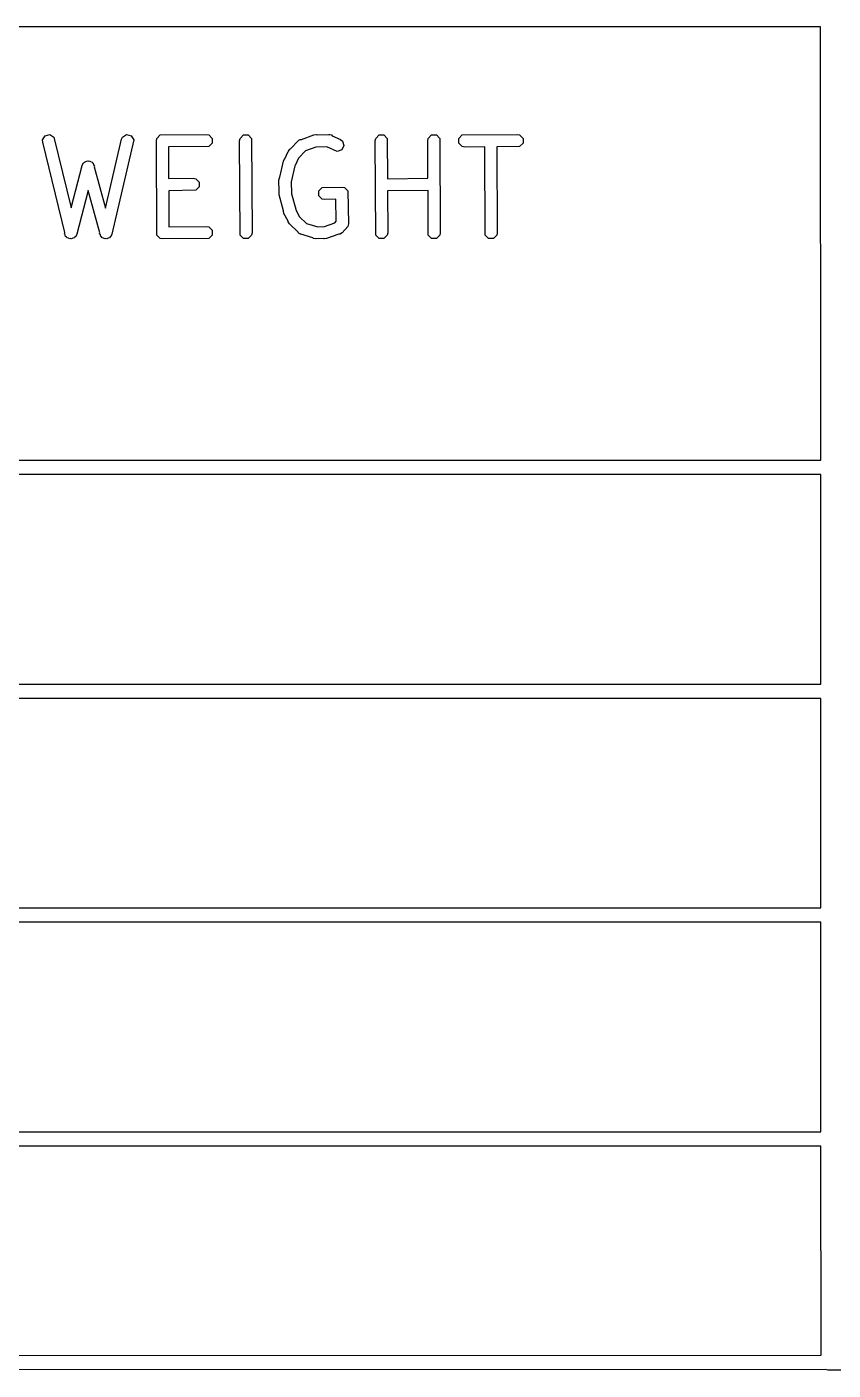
# Model space of a CAD drawing. Extents: x 138 to 258, y -115 to -93.
# Drawn here: x 185.18 to 192.04, y -114.59 to -103.16 of the extents above; entities that cross this region are included whole.
import ezdxf

# ---------------------------------------------------------------- set-up
doc = ezdxf.new("R2010")
doc.units = 0
doc.layers.add('BLACK', color=7, linetype='CONTINUOUS')

msp = doc.modelspace()

# ---------------------------------------------------------------- linework, layer by layer
at = {"layer": 'BLACK', "linetype": 'CONTINUOUS'}
for p, q in [((191.936603, -103.161291), (178.722303, -103.162096)), ((191.937681, -106.848499), (191.936603, -103.161291)), ((185.315595, -104.122057), (185.336992, -104.087288)), ((185.316374, -104.142855), (185.315595, -104.122057)), ((185.336992, -104.087288), (185.376706, -104.077832)), ((185.376706, -104.077832), (185.411475, -104.099229)), ((185.411475, -104.099229), (185.558148, -104.70207)), ((185.850565, -104.70367), (185.986934, -104.118145)), ((186.091491, -104.122057), (185.904445, -104.925175)), ((185.986934, -104.118145), (185.995611, -104.099229)), ((185.995611, -104.099229), (186.03038, -104.077832)), ((186.03038, -104.077832), (186.070094, -104.087288)), ((186.070094, -104.087288), (186.091491, -104.122057)), ((186.283509, -104.1305), (186.287569, -104.110088)), ((186.287569, -104.933232), (186.283509, -104.1305)), ((186.287569, -104.110088), (186.316437, -104.08122)), ((186.316437, -104.08122), (186.709383, -104.07716)), ((186.709383, -104.07716), (186.729795, -104.08122)), ((186.729795, -104.08122), (186.758663, -104.110088)), ((186.758663, -104.110088), (186.758663, -104.150912)), ((186.991322, -104.1305), (186.995382, -104.110088)), ((186.995382, -104.933232), (186.991322, -104.1305)), ((186.995382, -104.110088), (187.02425, -104.08122)), ((187.02425, -104.08122), (187.065074, -104.08122)), ((187.065074, -104.08122), (187.093942, -104.110088)), ((187.093942, -104.110088), (187.098002, -104.91282)), ((187.425767, -104.199875), (187.491238, -104.130036)), ((187.491238, -104.130036), (187.493459, -104.128551)), ((187.493459, -104.128551), (187.494007, -104.127457)), ((187.494007, -104.127457), (187.496421, -104.126572)), ((187.496421, -104.126572), (187.508542, -104.118474)), ((187.508542, -104.118474), (187.518531, -104.118473)), ((187.518531, -104.118473), (187.623847, -104.079897)), ((187.623847, -104.079897), (187.644496, -104.077294)), ((187.644496, -104.077294), (187.650493, -104.080292)), ((187.650493, -104.080292), (187.752475, -104.07716)), ((187.752475, -104.07716), (187.755094, -104.077681)), ((187.755094, -104.077681), (187.756256, -104.077294)), ((187.756256, -104.077294), (187.758697, -104.078397)), ((187.758697, -104.078397), (187.772887, -104.08122)), ((187.772887, -104.08122), (187.77944, -104.087773)), ((187.77944, -104.087773), (187.850836, -104.120044)), ((187.850836, -104.120044), (187.867277, -104.132804)), ((187.867277, -104.132804), (187.880188, -104.171534)), ((188.146175, -104.1305), (188.150235, -104.110088)), ((188.150235, -104.933232), (188.146175, -104.1305)), ((188.150235, -104.110088), (188.179103, -104.08122)), ((188.179103, -104.08122), (188.219927, -104.08122)), ((188.219927, -104.08122), (188.248795, -104.110088)), ((188.248795, -104.110088), (188.25053, -104.453132)), ((188.593215, -104.1305), (188.597275, -104.110088)), ((188.594831, -104.450142), (188.593215, -104.1305)), ((188.597275, -104.110088), (188.626143, -104.08122)), ((188.626143, -104.08122), (188.666967, -104.08122)), ((188.666967, -104.08122), (188.695835, -104.110088)), ((188.695835, -104.110088), (188.699895, -104.91282)), ((188.858048, -104.110088), (188.886916, -104.08122)), ((188.858048, -104.150912), (188.858048, -104.110088)), ((188.886916, -104.08122), (189.354368, -104.07716)), ((189.354368, -104.07716), (189.37478, -104.08122)), ((189.37478, -104.08122), (189.403648, -104.110088)), ((189.403648, -104.110088), (189.403648, -104.150912)), ((185.503596, -104.912357), (185.316374, -104.142855)), ((186.729795, -104.17978), (186.386499, -104.183327)), ((186.386499, -104.183327), (186.387861, -104.452721)), ((186.758663, -104.150912), (186.729795, -104.17978)), ((187.377487, -104.283121), (187.405169, -104.221882)), ((187.405169, -104.221848), (187.405199, -104.221815)), ((187.405169, -104.221882), (187.405169, -104.221848)), ((187.405199, -104.221815), (187.406741, -104.218405)), ((187.406741, -104.218405), (187.419501, -104.201964)), ((187.419501, -104.201964), (187.425767, -104.199875)), ((187.552083, -104.216062), (187.492455, -104.279667)), ((187.640285, -104.183754), (187.552083, -104.216062)), ((187.640715, -104.18384), (187.640285, -104.183754)), ((187.734692, -104.180953), (187.640715, -104.18384)), ((187.823201, -104.220959), (187.734692, -104.180953)), ((187.861931, -104.208048), (187.823201, -104.220959)), ((187.880188, -104.171534), (187.861931, -104.208048)), ((188.886916, -104.17978), (188.858048, -104.150912)), ((188.907328, -104.18384), (188.886916, -104.17978)), ((189.07777, -104.182359), (188.907328, -104.18384)), ((189.081568, -104.933232), (189.07777, -104.182359)), ((189.37478, -104.17978), (189.180489, -104.181467)), ((189.180489, -104.181467), (189.184188, -104.91282)), ((189.403648, -104.150912), (189.37478, -104.17978)), ((185.558148, -104.70207), (185.652004, -104.340277)), ((185.652004, -104.340277), (185.661186, -104.3216)), ((185.661186, -104.3216), (185.667479, -104.317956)), ((185.667479, -104.317956), (185.671123, -104.311663)), ((185.671123, -104.311663), (185.684521, -104.30809)), ((185.684521, -104.30809), (185.696518, -104.301145)), ((185.696518, -104.301145), (185.703542, -104.303018)), ((185.703542, -104.303018), (185.710568, -104.301145)), ((185.710568, -104.301145), (185.722566, -104.308091)), ((185.722566, -104.308091), (185.735963, -104.311664)), ((185.735963, -104.311664), (185.739605, -104.317956)), ((185.739605, -104.317956), (185.7459, -104.3216)), ((185.7459, -104.3216), (185.749658, -104.335319)), ((185.749658, -104.335319), (185.756418, -104.346995)), ((185.756418, -104.346995), (185.754685, -104.353672)), ((185.754685, -104.353672), (185.850565, -104.70367)), ((187.334392, -104.441637), (187.365448, -104.30383)), ((187.365448, -104.30383), (187.374337, -104.285012)), ((187.374337, -104.285012), (187.377487, -104.283121)), ((187.461952, -104.344425), (187.431689, -104.478717)), ((187.464904, -104.340622), (187.461952, -104.344425)), ((187.492455, -104.279667), (187.464904, -104.340622)), ((186.387861, -104.452721), (186.597623, -104.449693)), ((186.597623, -104.449693), (186.618035, -104.453753)), ((186.618035, -104.453753), (186.646903, -104.482621)), ((187.326602, -104.46578), (187.330662, -104.445368)), ((187.329666, -104.56555), (187.326602, -104.46578)), ((187.330662, -104.445368), (187.334392, -104.441637)), ((188.25053, -104.453132), (188.594831, -104.450142)), ((185.702865, -104.553429), (185.606068, -104.926564)), ((185.801607, -104.913878), (185.702865, -104.553429)), ((186.618035, -104.552313), (186.388382, -104.555628)), ((186.388382, -104.555628), (186.389935, -104.86278)), ((186.646903, -104.523445), (186.618035, -104.552313)), ((186.646903, -104.482621), (186.646903, -104.523445)), ((187.327183, -104.56969), (187.329666, -104.56555)), ((187.328195, -104.590477), (187.327183, -104.56969)), ((187.365445, -104.725966), (187.328195, -104.590477)), ((187.431689, -104.478717), (187.430334, -104.481584)), ((187.430334, -104.481584), (187.433282, -104.57754)), ((187.433282, -104.57754), (187.432546, -104.581236)), ((187.432546, -104.581236), (187.468942, -104.713616)), ((187.665942, -104.557128), (187.69481, -104.52826)), ((187.665942, -104.597952), (187.665942, -104.557128)), ((187.69481, -104.52826), (187.864235, -104.5242)), ((187.864235, -104.5242), (187.884647, -104.52826)), ((187.884647, -104.52826), (187.913515, -104.557128)), ((187.913515, -104.557128), (187.917575, -104.838313)), ((188.595351, -104.552935), (188.251049, -104.555925)), ((188.251049, -104.555925), (188.252855, -104.91282)), ((188.597275, -104.933232), (188.595351, -104.552935)), ((187.69481, -104.62682), (187.665942, -104.597952)), ((187.715222, -104.63088), (187.69481, -104.62682)), ((187.811631, -104.628569), (187.715222, -104.63088)), ((187.814312, -104.814237), (187.811631, -104.628569)), ((187.363989, -104.730335), (187.365445, -104.725966)), ((187.369486, -104.750408), (187.363989, -104.730335)), ((187.405169, -104.815294), (187.369486, -104.750408)), ((187.405169, -104.821472), (187.405169, -104.815294)), ((187.468942, -104.713616), (187.469112, -104.717113)), ((187.469112, -104.717113), (187.502158, -104.777206)), ((187.502158, -104.777206), (187.502218, -104.777425)), ((187.502218, -104.777425), (187.561962, -104.833434)), ((187.802082, -104.827905), (187.814312, -104.814237)), ((185.501654, -104.919845), (185.503596, -104.912357)), ((185.508146, -104.931059), (185.501654, -104.919845)), ((185.511317, -104.944091), (185.508146, -104.931059)), ((185.606068, -104.926564), (185.596886, -104.94524)), ((185.799888, -104.921263), (185.801607, -104.913878)), ((185.806633, -104.932223), (185.799888, -104.921263)), ((185.810199, -104.94524), (185.806633, -104.932223)), ((185.904445, -104.925175), (185.895768, -104.944091)), ((186.316437, -104.9621), (186.287569, -104.933232)), ((186.389935, -104.86278), (186.709383, -104.85948)), ((186.709383, -104.85948), (186.729795, -104.86354)), ((186.729795, -104.86354), (186.758663, -104.892408)), ((186.758663, -104.933232), (186.729795, -104.9621)), ((186.758663, -104.892408), (186.758663, -104.933232)), ((187.02425, -104.9621), (186.995382, -104.933232)), ((187.093942, -104.933232), (187.065074, -104.9621)), ((187.098002, -104.91282), (187.093942, -104.933232)), ((187.416732, -104.838777), (187.405169, -104.821472)), ((187.489636, -104.907123), (187.416732, -104.838777)), ((187.494007, -104.915863), (187.489636, -104.907123)), ((187.506643, -104.923066), (187.494007, -104.915863)), ((187.508542, -104.924846), (187.506643, -104.923066)), ((187.509765, -104.924846), (187.508542, -104.924846)), ((187.512088, -104.92617), (187.509765, -104.924846)), ((187.615501, -104.957298), (187.512088, -104.92617)), ((187.561962, -104.833434), (187.656792, -104.861979)), ((187.656792, -104.861979), (187.715222, -104.85948)), ((187.715222, -104.85948), (187.715651, -104.859565)), ((187.715651, -104.859565), (187.802082, -104.827905)), ((187.837405, -104.924846), (187.732089, -104.963423)), ((187.847395, -104.924846), (187.837405, -104.924846)), ((187.859517, -104.916746), (187.847395, -104.924846)), ((187.86193, -104.915863), (187.859517, -104.916746)), ((187.862476, -104.914769), (187.86193, -104.915863)), ((187.8647, -104.913284), (187.862476, -104.914769)), ((187.913515, -104.858725), (187.8647, -104.913284)), ((187.917575, -104.838313), (187.913515, -104.858725)), ((188.179103, -104.9621), (188.150235, -104.933232)), ((188.248795, -104.933232), (188.219927, -104.9621)), ((188.252855, -104.91282), (188.248795, -104.933232)), ((188.626143, -104.9621), (188.597275, -104.933232)), ((188.695835, -104.933232), (188.666967, -104.9621)), ((188.699895, -104.91282), (188.695835, -104.933232)), ((189.110436, -104.9621), (189.081568, -104.933232)), ((189.180128, -104.933232), (189.15126, -104.9621)), ((189.184188, -104.91282), (189.180128, -104.933232)), ((185.518111, -104.948272), (185.511317, -104.944091)), ((185.522109, -104.955177), (185.518111, -104.948272)), ((185.534853, -104.958575), (185.522109, -104.955177)), ((185.546086, -104.965488), (185.534853, -104.958575)), ((185.553847, -104.96364), (185.546086, -104.965488)), ((185.561554, -104.965695), (185.553847, -104.96364)), ((185.572967, -104.959087), (185.561554, -104.965695)), ((185.5858, -104.956032), (185.572967, -104.959087)), ((185.589981, -104.949237), (185.5858, -104.956032)), ((185.596886, -104.94524), (185.589981, -104.949237)), ((185.817103, -104.949237), (185.810199, -104.94524)), ((185.821285, -104.956032), (185.817103, -104.949237)), ((185.834117, -104.959087), (185.821285, -104.956032)), ((185.845531, -104.965695), (185.834117, -104.959087)), ((185.853237, -104.96364), (185.845531, -104.965695)), ((185.860999, -104.965488), (185.853237, -104.96364)), ((185.872231, -104.958575), (185.860999, -104.965488)), ((185.884976, -104.955177), (185.872231, -104.958575)), ((185.888973, -104.948272), (185.884976, -104.955177)), ((185.895768, -104.944091), (185.888973, -104.948272)), ((186.336849, -104.96616), (186.316437, -104.9621)), ((186.729795, -104.9621), (186.336849, -104.96616)), ((187.065074, -104.9621), (187.02425, -104.9621)), ((187.620303, -104.9621), (187.615501, -104.957298)), ((187.640715, -104.96616), (187.620303, -104.9621)), ((187.644415, -104.966001), (187.640715, -104.96616)), ((187.644496, -104.966026), (187.644415, -104.966001)), ((187.644556, -104.965995), (187.644496, -104.966026)), ((187.706114, -104.963362), (187.644556, -104.965995)), ((187.711441, -104.966026), (187.706114, -104.963362)), ((187.732089, -104.963423), (187.711441, -104.966026)), ((188.219927, -104.9621), (188.179103, -104.9621)), ((188.666967, -104.9621), (188.626143, -104.9621)), ((189.15126, -104.9621), (189.110436, -104.9621)), ((178.723859, -106.849178), (191.937681, -106.848499)), ((191.937717, -106.970666), (178.72391, -106.971345)), ((191.938238, -108.753499), (191.937717, -106.970666)), ((178.724663, -108.754178), (191.938238, -108.753499)), ((191.938274, -108.875666), (178.724714, -108.876345)), ((191.938795, -110.658499), (191.938274, -108.875666)), ((178.725467, -110.659178), (191.938795, -110.658499)), ((191.938831, -110.780666), (178.725518, -110.781345)), ((191.939352, -112.563499), (191.938831, -110.780666)), ((178.72627, -112.564178), (191.939352, -112.563499)), ((191.939388, -112.685666), (178.726322, -112.686345)), ((191.939908, -114.465121), (191.939388, -112.685666)), ((178.727075, -114.469902), (191.939908, -114.465121)), ((191.974388, -114.587283), (178.6636, -114.5921)), ((191.9986, -114.5921), (191.974388, -114.587283)), ((214.199353, -114.587276), (191.9986, -114.5921))]:
    msp.add_line(p, q, dxfattribs=at)

doc.saveas('drawing.dxf')
